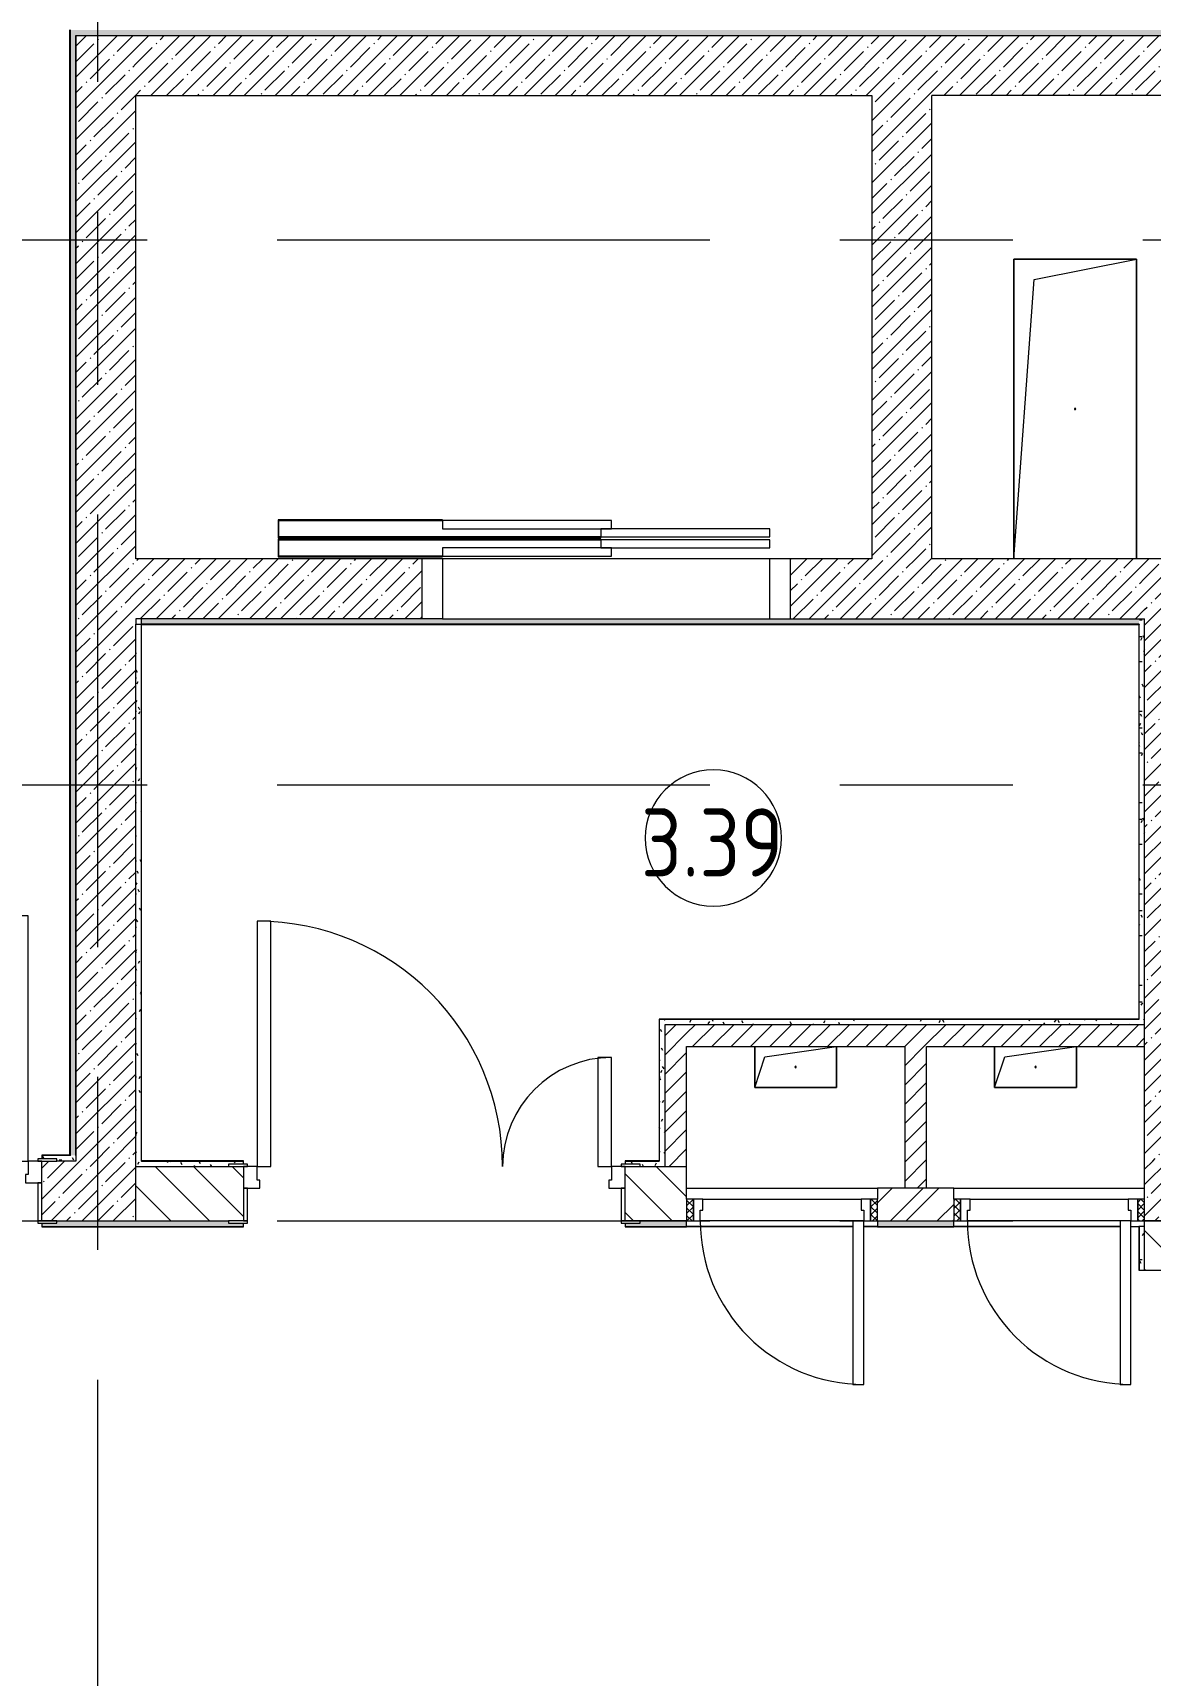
# Model space of a CAD drawing. Header units: millimetres. Extents: x 957 to 67880, y -2706 to 27400.
# Drawn here: x 36893 to 40991, y 11733 to 17760 of the extents above; entities that cross this region are included whole.
import ezdxf

# ---------------------------------------------------------------- set-up
doc = ezdxf.new("R2010")
doc.units = ezdxf.units.MM
doc.linetypes.add('Осевая', pattern=[3175, 635, -476.25, 1587.5, -476.25])
for name, color, linetype, lineweight in [('A-AREA-IDEN', 7, 'Continuous', 9), ('A-DOOR', 7, 'Continuous', 9), ('A-DOOR-FRAM-2', 7, 'Continuous', 9), ('A-GENM', 7, 'Continuous', 9), ('A-WALL', 7, 'Continuous', 9), ('I-WALL', 7, 'Continuous', 9), ('Оси-2', 7, 'Осевая', 9)]:
    doc.layers.add(name, color=color, linetype=linetype, lineweight=lineweight)
for name, color, linetype, lineweight, true_color in [('A-DOOR-1', 7, 'Continuous', 9, 0xc0c0c0), ('A-DOOR-FRAM-1', 7, 'Continuous', 9, 0xc0c0c0), ('A-WALL-1', 9, 'Continuous', 9, 0x808080), ('A-WALL-FNSH-1', 9, 'Continuous', 9, 0x808080)]:
    doc.layers.add(name, color=color, linetype=linetype, lineweight=lineweight, true_color=true_color)
doc.styles.add('GOST Common_3', font='GOST_Common.ttf', dxfattribs={"width": 0.9, "height": 250})
pattern_1 = [(45, (-57529.54, 0), (-57.024626, 57.024626), []), (45, (-57472.52, 0), (-57.024626, 57.024626), [100.806, -20.161, 3.353, -16.808])]
pattern_2 = [(135, (-57529.54, 0), (-70.71068, -70.71068), [])]
pattern_3 = [(45, (-57529.54, 0), (-35.35534, 35.35534), [])]
pattern_4 = [(135, (1951.41, 124.685), (-14.14214, -14.14214), []), (225, (1951.41, 124.685), (14.14214, -14.14214), [])]
pattern_5 = [(45, (-171.384, 124.685), (-14.1421, 14.1421), []), (135, (-171.384, 124.685), (-14.1421, -14.1421), [])]
pattern_6 = [(0, (-57529.542, 0), (121.92, 30.48), [10.058, -81.382, 10.058, -81.382, -487.68]), (0, (-57529.542, 0), (121.92, 30.48), [-182.88, 10.058, -172.822, 10.058, -81.382, -213.36]), (0, (-57529.542, 0), (121.92, 30.48), [-457.2, 10.058, -50.902, 10.058, -142.342]), (120, (-57483.822, 15.24), (-87.356454, 90.345817), [10.058, -81.382, 10.058, -81.382, -487.68]), (120, (-57483.822, 15.24), (-87.356454, 90.345817), [-182.88, 10.058, -172.822, 10.058, -81.382, -213.36]), (120, (-57483.822, 15.24), (-87.356454, 90.345817), [-457.2, 10.058, -50.902, 10.058, -142.342]), (240, (-57468.582, 76.2), (-34.563546, -120.825817), [10.058, -81.382, 10.058, -81.382, -487.68]), (240, (-57468.582, 76.2), (-34.563546, -120.825817), [-182.88, 10.058, -172.822, 10.058, -81.382, -213.36]), (240, (-57468.582, 76.2), (-34.563546, -120.825817), [-457.2, 10.058, -50.902, 10.058, -142.342])]

# ---------------------------------------------------------------- blocks, each defined once
blk = doc.blocks.new('110_Дверь_СКБ_2Ст - Д-1_л_Лестничная клетка EIS60 2-32142534-План расстановки мебели и оборудования 3 этажа в осях 23-33')
at = {"layer": 'A-DOOR-1'}
for p, q in [((662.5, 1010), (612.5, 1010)), ((612.5, 1010), (612.5, 110)), ((662.5, 110), (662.5, 1010)), ((-637.5, 510), (-637.5, 110)), ((-587.5, 510), (-637.5, 510)), ((-587.5, 110), (-587.5, 510)), ((-637.5, 110), (-587.5, 110)), ((612.5, 110), (662.5, 110))]:
    blk.add_line(p, q, dxfattribs=at)
for centre, radius, start, end in [((662.5, 110), 900, 90, 180), ((-637.5, 110), 400, 360, 90)]:
    blk.add_arc(centre, radius, start, end, dxfattribs=at)
at = {"layer": 'A-DOOR-FRAM-1'}
for p, q in [((-672.5, 118), (-742.5, 118)), ((-742.5, 118), (-742.5, 110)), ((-742.5, 110), (-672.5, 110)), ((-637.5, 110), (-687.5, 110)), ((-687.5, 110), (-687.5, 30)), ((-672.5, 110), (-672.5, 118)), ((-637.5, 60), (-637.5, 110)), ((662.5, 110), (662.5, 60)), ((712.5, 110), (662.5, 110)), ((767.5, 118), (697.5, 118)), ((697.5, 118), (697.5, 110)), ((697.5, 110), (767.5, 110)), ((712.5, 30), (712.5, 110)), ((767.5, 110), (767.5, 118)), ((-687.5, 30), (-627.5, 30)), ((-672.5, 30), (-687.5, 30)), ((-687.5, 30), (-687.5, -110)), ((-672.5, -110), (-672.5, 30)), ((-627.5, 60), (-637.5, 60)), ((-627.5, 30), (-627.5, 60)), ((662.5, 60), (652.5, 60)), ((652.5, 60), (652.5, 30)), ((652.5, 30), (712.5, 30)), ((712.5, 30), (697.5, 30)), ((697.5, 30), (697.5, -110)), ((712.5, -110), (712.5, 30)), ((-672.5, -110), (-742.5, -110)), ((-742.5, -110), (-742.5, -118)), ((-742.5, -118), (-672.5, -118)), ((-687.5, -110), (-672.5, -110)), ((-672.5, -118), (-672.5, -110)), ((697.5, -110), (712.5, -110)), ((767.5, -110), (697.5, -110)), ((697.5, -110), (697.5, -118)), ((697.5, -118), (767.5, -118)), ((767.5, -118), (767.5, -110))]:
    blk.add_line(p, q, dxfattribs=at)
blk = doc.blocks.new('110_Дверь_СКБ_2Ст - Д-3а 1450x2100h_Лестничная клетка из коридора-32352288-План расстановки мебели и оборудования 3 этажа в осях 23-33')
at = {"layer": 'A-DOOR-1'}
for p, q in [((-637.5, 1000), (-637.5, 100)), ((-587.5, 1000), (-637.5, 1000)), ((-587.5, 100), (-587.5, 1000)), ((662.5, 500), (612.5, 500)), ((612.5, 500), (612.5, 100)), ((662.5, 100), (662.5, 500)), ((-637.5, 100), (-587.5, 100)), ((612.5, 100), (662.5, 100))]:
    blk.add_line(p, q, dxfattribs=at)
for centre, radius, start, end in [((-637.5, 100), 900, 0, 90), ((662.5, 100), 400, 90, 180)]:
    blk.add_arc(centre, radius, start, end, dxfattribs=at)
at = {"layer": 'A-DOOR-FRAM-1'}
for p, q in [((-672.5, 108), (-742.5, 108)), ((-742.5, 108), (-742.5, 100)), ((-742.5, 100), (-672.5, 100)), ((-637.5, 100), (-687.5, 100)), ((-687.5, 100), (-687.5, 20)), ((-672.5, 100), (-672.5, 108)), ((-637.5, 50), (-637.5, 100)), ((662.5, 100), (662.5, 50)), ((712.5, 100), (662.5, 100)), ((767.5, 108), (697.5, 108)), ((697.5, 108), (697.5, 100)), ((697.5, 100), (767.5, 100)), ((712.5, 20), (712.5, 100)), ((767.5, 100), (767.5, 108)), ((-687.5, 20), (-627.5, 20)), ((-672.5, 20), (-687.5, 20)), ((-687.5, 20), (-687.5, -100)), ((-672.5, -100), (-672.5, 20)), ((-627.5, 50), (-637.5, 50)), ((-627.5, 20), (-627.5, 50)), ((662.5, 50), (652.5, 50)), ((652.5, 50), (652.5, 20)), ((652.5, 20), (712.5, 20)), ((712.5, 20), (697.5, 20)), ((697.5, 20), (697.5, -100)), ((712.5, -100), (712.5, 20)), ((-672.5, -100), (-742.5, -100)), ((-742.5, -100), (-742.5, -108)), ((-742.5, -108), (-672.5, -108)), ((-687.5, -100), (-672.5, -100)), ((-672.5, -108), (-672.5, -100)), ((697.5, -100), (712.5, -100)), ((767.5, -100), (697.5, -100)), ((697.5, -100), (697.5, -108)), ((697.5, -108), (767.5, -108)), ((767.5, -108), (767.5, -100))]:
    blk.add_line(p, q, dxfattribs=at)
blk = doc.blocks.new('GM_Отверстие прямоугольное _в плите_ - Отверстие-21604515-План расстановки мебели и оборудования 3 этажа в осях 23-33')
at = {"layer": 'A-GENM'}
for p, q in [((-225, -550), (-225, 550)), ((-225, 550), (225, 550)), ((225, 550), (-225, 550)), ((-225, 550), (-225, -550)), ((-150, 475), (225, 550)), ((225, 550), (225, -550)), ((225, -550), (225, 550)), ((-225, -550), (-150, 475))]:
    blk.add_line(p, q, dxfattribs=at)
for start, end in [(360, 180), (180, 360)]:
    blk.add_arc((0, 0), 2.5, start, end, dxfattribs=at)
blk = doc.blocks.new('110_Дверь_СКБ_1Ст - д-18 700x2100h_Технический шкаф ЭОМ и СС-23698042-План расстановки мебели и оборудования 3 этажа в осях 23-33')
at = {"layer": 'A-DOOR'}
h = blk.add_hatch(dxfattribs=at)
h.set_pattern_fill('FP_23', color=256, style=0, pattern_type=2)
h.set_pattern_definition(pattern_4)
h.paths.add_polyline_path([(362.5, 60), (337.5, 60), (337.5, -20), (362.5, -20)])
at = {"layer": 'A-DOOR-FRAM-2'}
h = blk.add_hatch(dxfattribs=at)
h.set_pattern_fill('FP_24', color=256, style=0, pattern_type=2)
h.set_pattern_definition(pattern_5)
h.paths.add_polyline_path([(-312.5, 60), (-337.5, 60), (-337.5, -20), (-312.5, -20), (-312.5, 57.5)])
at = {"layer": 'A-DOOR-1'}
for p, q in [((-287.5, 660), (-287.5, 60)), ((-247.5, 660), (-287.5, 660)), ((-247.5, 60), (-247.5, 660)), ((-287.5, 60), (-247.5, 60))]:
    blk.add_line(p, q, dxfattribs=at)
blk.add_arc((-287.5, 60), 600, 360, 90, dxfattribs=at)
at = {"layer": 'A-DOOR-FRAM-1'}
for p, q in [((-312.5, 60), (-337.5, 60)), ((-337.5, 60), (-337.5, -20)), ((-287.5, 60), (-312.5, 60)), ((-312.5, 60), (-312.5, -20)), ((-312.5, -20), (-312.5, 60)), ((-287.5, 20), (-287.5, 60)), ((-277.5, 20), (-287.5, 20)), ((-277.5, -20), (-277.5, 20)), ((-247.5, 60), (312.5, 60)), ((312.5, 20), (302.5, 20)), ((302.5, 20), (302.5, -20)), ((312.5, 60), (312.5, 20)), ((337.5, 60), (312.5, 60)), ((337.5, -20), (337.5, 60)), ((362.5, 60), (337.5, 60)), ((337.5, 60), (337.5, -20)), ((362.5, -20), (362.5, 60)), ((-337.5, -20), (-312.5, -20)), ((-312.5, -20), (-277.5, -20)), ((302.5, -20), (-277.5, -20)), ((302.5, -20), (337.5, -20)), ((337.5, -20), (362.5, -20))]:
    blk.add_line(p, q, dxfattribs=at)
blk = doc.blocks.new('110_Дверь_СКБ_1Ст - д-18 700x2100h_Технический шкаф ЭОМ и СС-V45-План расстановки мебели и оборудования 3 этажа в осях 23-33')
at = {"layer": 'A-DOOR'}
h = blk.add_hatch(dxfattribs=at)
h.set_pattern_fill('FP_23', color=256, style=0, pattern_type=2)
h.set_pattern_definition(pattern_4)
h.paths.add_polyline_path([(337.5, 60), (337.5, -20), (362.5, -20), (362.5, 60)])
at = {"layer": 'A-DOOR-FRAM-2'}
h = blk.add_hatch(dxfattribs=at)
h.set_pattern_fill('FP_24', color=256, style=0, pattern_type=2)
h.set_pattern_definition(pattern_5)
h.paths.add_polyline_path([(-337.5, 60), (-337.5, -20), (-312.5, -20), (-312.5, 60)])
at = {"layer": 'A-DOOR-1'}
for p, q in [((-287.5, 660), (-287.5, 60)), ((-247.5, 660), (-287.5, 660)), ((-247.5, 60), (-247.5, 660)), ((-287.5, 60), (-247.5, 60))]:
    blk.add_line(p, q, dxfattribs=at)
blk.add_arc((-287.5, 60), 600, 360, 90, dxfattribs=at)
at = {"layer": 'A-DOOR-FRAM-1'}
for p, q in [((-312.5, 60), (-337.5, 60)), ((-337.5, 60), (-337.5, -20)), ((-287.5, 60), (-312.5, 60)), ((-312.5, 60), (-312.5, -20)), ((-312.5, -20), (-312.5, 60)), ((-287.5, 20), (-287.5, 60)), ((-277.5, 20), (-287.5, 20)), ((-277.5, -20), (-277.5, 20)), ((-247.5, 60), (312.5, 60)), ((312.5, 20), (302.5, 20)), ((302.5, 20), (302.5, -20)), ((312.5, 60), (312.5, 20)), ((337.5, 60), (312.5, 60)), ((337.5, -20), (337.5, 60)), ((362.5, 60), (337.5, 60)), ((337.5, 60), (337.5, -20)), ((362.5, -20), (362.5, 60)), ((-337.5, -20), (-312.5, -20)), ((-312.5, -20), (-277.5, -20)), ((302.5, -20), (-277.5, -20)), ((302.5, -20), (337.5, -20)), ((337.5, -20), (362.5, -20))]:
    blk.add_line(p, q, dxfattribs=at)
blk = doc.blocks.new('GM_Отверстие прямоугольное _в плите_ - Отверстие-21620300-План расстановки мебели и оборудования 3 этажа в осях 23-33')
at = {"layer": 'A-GENM'}
for p, q in [((-150, -75), (-150, 75)), ((-150, 75), (-150, -75)), ((-112.5, 37.5), (150, 75)), ((150, 75), (150, -75)), ((150, -75), (150, 75)), ((-150, -75), (-112.5, 37.5)), ((150, -75), (-150, -75)), ((-150, -75), (150, -75))]:
    blk.add_line(p, q, dxfattribs=at)
for start, end in [(360, 180), (180, 360)]:
    blk.add_arc((0, 0), 2.5, start, end, dxfattribs=at)
blk = doc.blocks.new('DOR_Дверь лифта - 1350х2050h-19118285-План расстановки мебели и оборудования 3 этажа в осях 23-33')
at = {"layer": 'A-DOOR-1'}
for p, q in [((600, 110), (-600, 110)), ((-600, 110), (-600, -110)), ((600, -110), (600, 110)), ((-675, -110), (-600, -110)), ((-600, -110), (600, -110)), ((-20, -120), (-20, -150)), ((600, -120), (-20, -120)), ((600, -110), (675, -110)), ((600, -150), (600, -120)), ((-600, -150), (-600, -180)), ((20, -150), (-600, -150)), ((-600, -180), (20, -180)), ((-20, -150), (600, -150)), ((20, -180), (20, -150)), ((-600, -190), (-600, -220)), ((20, -190), (-600, -190)), ((-600, -220), (20, -220)), ((-20, -220), (-20, -250)), ((600, -220), (-20, -220)), ((20, -220), (20, -190)), ((600, -250), (600, -220)), ((-20, -250), (600, -250))]:
    blk.add_line(p, q, dxfattribs=at)
at = {"layer": 'A-DOOR-FRAM-1'}
for p, q in [((600, -117), (600, -120)), ((1203, -117), (600, -117)), ((600, -120), (1200, -120)), ((1200, -120), (1200, -180)), ((1203, -183), (1203, -117)), ((1200, -180), (20, -180)), ((20, -180), (20, -183)), ((20, -183), (1203, -183)), ((1203, -187), (20, -187)), ((20, -187), (20, -190)), ((20, -190), (1200, -190)), ((1200, -190), (1200, -250)), ((1203, -253), (1203, -187)), ((600, -250), (600, -253)), ((1200, -250), (600, -250)), ((600, -253), (1203, -253))]:
    blk.add_line(p, q, dxfattribs=at)
blk = doc.blocks.new('Марка_Помещения - Номер-25198446-План расстановки мебели и оборудования 3 этажа в осях 23-33')
at = {"layer": 'A-AREA-IDEN'}
for start, end in [(360, 180), (180, 360)]:
    blk.add_arc((0, 0), 2.5, start, end, dxfattribs=at)

msp = doc.modelspace()

# ---------------------------------------------------------------- hatches: boundary and pattern name
at = {"layer": 'I-WALL'}
h = msp.add_hatch(dxfattribs=at)
h.set_pattern_fill('FP_35', color=256, style=0, pattern_type=2)
h.set_pattern_definition(pattern_6)
h.paths.add_polyline_path([(37030.5, 13640), (37050.5, 13641), (37050.5, 17770), (37030.5, 17770), (37030.5, 13641)])
h = msp.add_hatch(dxfattribs=at)
h.set_pattern_fill('FP_35', color=256, style=0, pattern_type=2)
h.set_pattern_definition(pattern_6)
h.paths.add_polyline_path([(41550.5, 17750), (43030.5, 17750), (43030.5, 17770), (37050.5, 17770), (37050.5, 17750), (41250.5, 17750)])
h = msp.add_hatch(dxfattribs=at)
h.set_pattern_fill('FP_4', color=256, style=0, pattern_type=2)
h.set_pattern_definition(pattern_1)
h.paths.add_polyline_path([(37270.5, 13620), (37270.5, 17750), (37050.5, 17750), (37050.5, 13620), (37179.1, 13620)])
h = msp.add_hatch(dxfattribs=at)
h.set_pattern_fill('FP_4', color=256, style=0, pattern_type=2)
h.set_pattern_definition(pattern_1)
h.paths.add_polyline_path([(43050.5, 17530), (43050.5, 17750), (37270.5, 17750), (37270.5, 17530), (43030.5, 17530)])
h = msp.add_hatch(dxfattribs=at)
h.set_pattern_fill('FP_4', color=256, style=0, pattern_type=2)
h.set_pattern_definition(pattern_1)
h.paths.add_polyline_path([(40190.5, 15830), (40190.5, 17530), (39970.5, 17530), (39970.5, 15830)])
h = msp.add_hatch(dxfattribs=at)
h.set_pattern_fill('FP_4', color=256, style=0, pattern_type=2)
h.set_pattern_definition(pattern_1)
h.paths.add_polyline_path([(40940.5, 15610), (40970.5, 15610), (40970.5, 15830), (39670.5, 15830), (39670.5, 15610), (40490.5, 15610)])
h.paths.add_polyline_path([(37270.5, 15610), (38320.5, 15610), (38320.5, 15830), (37270.5, 15830)])
h = msp.add_hatch(dxfattribs=at)
h.set_pattern_fill('FP_4', color=256, style=0, pattern_type=2)
h.set_pattern_definition(pattern_1)
h.paths.add_polyline_path([(40996.9, 13620), (41190.5, 13620), (41190.5, 15830), (40970.5, 15830), (40970.5, 13620)])
h = msp.add_hatch(dxfattribs=at)
h.set_pattern_fill('FP_35', color=256, style=0, pattern_type=2)
h.set_pattern_definition(pattern_6)
h.paths.add_polyline_path([(37290.5, 13600), (37290.5, 15610), (37270.5, 15610), (37270.5, 13600)])
h = msp.add_hatch(dxfattribs=at)
h.set_pattern_fill('FP_35', color=256, style=0, pattern_type=2)
h.set_pattern_definition(pattern_6)
h.paths.add_polyline_path([(40940.5, 15590), (40950.5, 15590), (40950.2, 15610), (37290.5, 15610), (37291.5, 15590), (40490.5, 15590)])
h = msp.add_hatch(dxfattribs=at)
h.set_pattern_fill('FP_35', color=256, style=0, pattern_type=2)
h.set_pattern_definition(pattern_6)
h.paths.add_polyline_path([(40970.5, 14140), (40970.5, 15610), (40950.5, 15610), (40950.5, 14140)])
h = msp.add_hatch(dxfattribs=at)
h.set_pattern_fill('FP_35', color=256, style=0, pattern_type=2)
h.set_pattern_definition(pattern_6)
h.paths.add_polyline_path([(39202.5, 13620), (39210.5, 13620), (39210.5, 14140), (39190.5, 14140), (39190.5, 13620)])
h = msp.add_hatch(dxfattribs=at)
h.set_pattern_fill('FP_35', color=256, style=0, pattern_type=2)
h.set_pattern_definition(pattern_6)
h.paths.add_polyline_path([(40090.5, 14120), (40970.5, 14120), (40970.5, 14140), (39210.5, 14140), (39210.5, 14120), (39724.3, 14120)])
h = msp.add_hatch(dxfattribs=at)
h.set_pattern_fill('FP_5', color=256, style=0, pattern_type=2)
h.set_pattern_definition(pattern_3)
h.paths.add_polyline_path([(39210.5, 13600), (39290.5, 13600), (39290.5, 14120), (39210.5, 14120), (39210.5, 14040)])
h = msp.add_hatch(dxfattribs=at)
h.set_pattern_fill('FP_5', color=256, style=0, pattern_type=2)
h.set_pattern_definition(pattern_3)
h.paths.add_polyline_path([(39290.5, 14040), (40970.5, 14040), (40970.5, 14120), (39290.5, 14120)])
h = msp.add_hatch(dxfattribs=at)
h.set_pattern_fill('FP_5', color=256, style=0, pattern_type=2)
h.set_pattern_definition(pattern_3)
h.paths.add_polyline_path([(40170.5, 13520), (40170.5, 14040), (40090.5, 14040), (40090.5, 13520)])
h = msp.add_hatch(dxfattribs=at)
h.set_pattern_fill('FP_35', color=256, style=0, pattern_type=2)
h.set_pattern_definition(pattern_6)
h.paths.add_polyline_path([(37050.5, 13620), (37050.5, 13640), (36925.5, 13640), (36925.5, 13628), (36980.5, 13628), (36980.5, 13620), (37048.2, 13620)])
h.paths.add_polyline_path([(35523.5, 13628), (35525.5, 13628), (35525.5, 13640), (35500.5, 13640), (35500.5, 13628), (35520.5, 13628)])
h = msp.add_hatch(dxfattribs=at)
h.set_pattern_fill('FP_4', color=256, style=0, pattern_type=2)
h.set_pattern_definition(pattern_1)
h.paths.add_polyline_path([(37270.5, 13400), (37270.5, 13620), (36925.5, 13620), (36925.5, 13400), (37179.1, 13400)])
h.paths.add_polyline_path([(35525.5, 13400), (35525.5, 13620), (35280.5, 13620), (35280.5, 13400), (35470.5, 13400)])
h = msp.add_hatch(dxfattribs=at)
h.set_pattern_fill('FP_3', color=256, style=0, pattern_type=2)
h.set_pattern_definition(pattern_2)
h.paths.add_polyline_path([(37665.5, 13400), (37665.5, 13600), (37270.5, 13600), (37270.5, 13400), (37610.5, 13400)])
h.paths.add_polyline_path([(39290.5, 13400), (39290.5, 13600), (39065.5, 13600), (39065.5, 13400), (39120.5, 13400)])
h = msp.add_hatch(dxfattribs=at)
h.set_pattern_fill('FP_35', color=256, style=0, pattern_type=2)
h.set_pattern_definition(pattern_6)
h.paths.add_polyline_path([(39210.5, 13600), (39210.5, 13620), (39065.5, 13620), (39065.5, 13608), (39120.5, 13608), (39120.5, 13600), (39190.5, 13600)])
h.paths.add_polyline_path([(37290.5, 13600), (37610.5, 13600), (37610.5, 13608), (37665.5, 13608), (37665.5, 13620), (37290.5, 13620)])
h = msp.add_hatch(dxfattribs=at)
h.set_pattern_fill('FP_4', color=256, style=0, pattern_type=2)
h.set_pattern_definition(pattern_1)
h.paths.add_polyline_path([(40996.9, 13400), (42120.5, 13400), (42120.5, 13620), (40970.5, 13620), (40970.5, 13400)])
h = msp.add_hatch(dxfattribs=at)
h.set_pattern_fill('FP_9', color=256, style=0, pattern_type=2)
h.set_pattern_definition([(45, (-57529.54, 0), (-85.53659, 85.53659), []), (45, (-57472.52, 0), (-85.53659, 85.53659), [])])
h.paths.add_polyline_path([(40270.5, 13400), (40270.5, 13520), (39990.5, 13520), (39990.5, 13400)])
h = msp.add_hatch(dxfattribs=at)
h.set_pattern_fill('FP_35', color=256, style=0, pattern_type=2)
h.set_pattern_definition(pattern_6)
h.paths.add_polyline_path([(40090.5, 13380), (40270.5, 13380), (40270.5, 13400), (39990.5, 13400), (39990.5, 13380)])
h.paths.add_polyline_path([(39290.5, 13380), (39290.5, 13400), (39120.5, 13400), (39120.5, 13392), (39065.5, 13392), (39065.5, 13380), (39210.5, 13380)])
h.paths.add_polyline_path([(37179.1, 13380), (37665.5, 13380), (37665.5, 13392), (37610.5, 13392), (37610.5, 13400), (36980.5, 13400), (36980.5, 13392), (36925.5, 13392), (36925.5, 13380), (37050.5, 13380)])
h.paths.add_polyline_path([(35525.5, 13380), (35525.5, 13392), (35470.5, 13392), (35470.5, 13400), (34750.5, 13400), (34750.5, 13392), (34720.5, 13392), (34720.5, 13380), (35500.5, 13380)])
h.paths.add_polyline_path([(32870.5, 13380), (33770.5, 13380), (33770.5, 13392), (33740.5, 13392), (33740.5, 13400), (32900.5, 13400), (32900.5, 13392), (32870.5, 13392)])
h.paths.add_polyline_path([(30800.5, 13380), (31920.5, 13380), (31920.5, 13392), (31890.5, 13392), (31890.5, 13400), (30670.5, 13400), (30670.5, 13380)])
h.paths.add_polyline_path([(29970.5, 13380), (29970.5, 13400), (29788.9, 13400), (29788.9, 13380), (29920.5, 13380)])
h.paths.add_polyline_path([(29088.9, 13380), (29088.9, 13400), (28560.5, 13400), (28560.5, 13392), (28530.5, 13392), (28530.5, 13380), (28960.5, 13380)])
h.paths.add_polyline_path([(27550.5, 13380), (27580.5, 13380), (27580.5, 13392), (27550.5, 13392), (27550.5, 13400), (27460.5, 13400), (27461.5, 13380)])
h = msp.add_hatch(dxfattribs=at)
h.set_pattern_fill('FP_35', color=256, style=0, pattern_type=2)
h.set_pattern_definition(pattern_6)
h.paths.add_polyline_path([(40950.5, 13220), (40970.5, 13220), (40970.5, 13380), (40950.5, 13380)])
h = msp.add_hatch(dxfattribs=at)
h.set_pattern_fill('FP_3', color=256, style=0, pattern_type=2)
h.set_pattern_definition(pattern_2)
h.paths.add_polyline_path([(40996.9, 10600), (41170.5, 10600), (41170.5, 11320), (40970.5, 11320), (40970.5, 10600)])
h.paths.add_polyline_path([(40996.9, 13220), (41170.5, 13220), (41170.5, 13400), (40970.5, 13400), (40970.5, 13220)])

# ---------------------------------------------------------------- linework, layer by layer
at = {"layer": 'A-WALL'}
for p, q in [((37030.5, 13640), (37030.5, 17770)), ((37050.5, 17750), (37050.5, 13620)), ((37050.5, 17750), (43050.5, 17750)), ((37050.5, 13640), (37050.5, 17750)), ((37290.5, 15610), (37290.5, 13620)), ((39595.5, 15610), (40970.5, 15610)), ((40970.5, 13480), (40970.5, 15610)), ((37270.5, 13400), (37270.5, 15590)), ((39190.5, 14140), (40950.5, 14140)), ((37030.5, 13640), (36925.5, 13640)), ((37050.5, 13620), (36980.5, 13620)), ((37270.5, 13600), (37610.5, 13600)), ((39065.5, 13620), (39190.5, 13620)), ((39120.5, 13600), (39290.5, 13600)), ((36980.5, 13400), (37610.5, 13400)), ((39290.5, 13400), (39120.5, 13400)), ((39990.5, 13400), (40270.5, 13400)), ((40970.5, 13220), (40970.5, 13400))]:
    msp.add_line(p, q, dxfattribs=at)
at = {"layer": 'A-WALL-1'}
for p, q in [((37270.5, 15830), (37270.5, 17530)), ((37270.5, 17530), (39970.5, 17530)), ((39970.5, 17530), (39970.5, 15830)), ((40190.5, 15830), (40190.5, 17530)), ((43270.5, 17530), (40190.5, 17530)), ((38320.5, 15830), (37270.5, 15830)), ((38320.5, 15610), (38320.5, 15830)), ((39970.5, 15830), (39670.5, 15830)), ((39670.5, 15830), (39670.5, 15610)), ((41190.5, 15830), (40190.5, 15830)), ((38395.5, 15610), (37270.5, 15610)), ((37270.5, 15590), (37290.5, 15590)), ((40950.5, 15590), (40950.5, 15589)), ((39190.5, 14140), (39190.5, 13620)), ((39210.5, 14120), (39210.5, 13600)), ((40970.5, 14120), (39210.5, 14120)), ((39290.5, 13480), (39290.5, 14040)), ((39290.5, 14040), (40090.5, 14040)), ((40090.5, 14040), (40090.5, 13520)), ((40170.5, 14040), (40970.5, 14040)), ((40170.5, 13520), (40170.5, 14040)), ((36925.5, 13640), (36925.5, 13628)), ((37291.5, 13620), (37290.5, 13620)), ((37665.5, 13608), (37665.5, 13620)), ((39065.5, 13620), (39065.5, 13608)), ((40270.5, 13520), (39990.5, 13520)), ((39990.5, 13520), (39990.5, 13480)), ((40270.5, 13480), (40270.5, 13520)), ((36925.5, 13392), (36925.5, 13380)), ((36925.5, 13380), (37665.5, 13380)), ((37665.5, 13380), (37665.5, 13392)), ((39065.5, 13392), (39065.5, 13380)), ((39065.5, 13380), (39290.5, 13380)), ((39290.5, 13380), (39290.5, 13400)), ((39990.5, 13400), (39990.5, 13380)), ((39990.5, 13380), (40270.5, 13380)), ((40270.5, 13380), (40270.5, 13400)), ((40950.5, 13380), (40950.5, 13220)), ((40970.5, 13380), (40950.5, 13380)), ((41170.5, 13400), (40970.5, 13400)), ((42090.5, 13400), (40970.5, 13400)), ((40950.5, 13220), (41190.5, 13220))]:
    msp.add_line(p, q, dxfattribs=at)
at = {"layer": 'A-WALL-FNSH-1'}
for p, q in [((40950.5, 15590), (37290.5, 15590)), ((37290.5, 15589), (40949.5, 15589)), ((37291.5, 13621), (37291.5, 15590)), ((40949.5, 15589), (40949.5, 14141)), ((40950.5, 14140), (40950.5, 15589)), ((40949.5, 14141), (39189.5, 14141)), ((39189.5, 14141), (39189.5, 13621)), ((37028.5, 13641), (36925.5, 13641)), ((36925.5, 13641), (36925.5, 13640)), ((37665.5, 13621), (37291.5, 13621)), ((37665.5, 13620), (37665.5, 13621)), ((39189.5, 13621), (39065.5, 13621)), ((39065.5, 13621), (39065.5, 13620)), ((37291.5, 13620), (37665.5, 13620)), ((36925.5, 13380), (36925.5, 13379)), ((37665.5, 13379), (37665.5, 13380)), ((39065.5, 13380), (39065.5, 13379)), ((39290.5, 13379), (39290.5, 13380)), ((39990.5, 13380), (39990.5, 13379)), ((40270.5, 13379), (40270.5, 13380)), ((40950.5, 13380), (40949.5, 13380)), ((36925.5, 13379), (37665.5, 13379)), ((39065.5, 13379), (39290.5, 13379)), ((39990.5, 13379), (40270.5, 13379)), ((40949.5, 13379), (40949.5, 13220)), ((40949.5, 13220), (40950.5, 13220))]:
    msp.add_line(p, q, dxfattribs=at)
at = {"layer": 'I-WALL'}
for p, q in [((37028.5, 13641), (37028.5, 17770.5)), ((37029.5, 17770.5), (37029.5, 13641)), ((37270.5, 15610), (37270.5, 15590)), ((37028.5, 13641), (37029.5, 13641)), ((39290.5, 13520), (39990.5, 13520)), ((40270.5, 13520), (40970.5, 13520)), ((39900.5, 13380), (39290.5, 13380)), ((39990.5, 13380), (39940.5, 13380)), ((40880.5, 13380), (40270.5, 13380)), ((40920.5, 13380), (40949.5, 13380)), ((40949.5, 13380), (40949.5, 13379)), ((39900.5, 13379), (39290.5, 13379)), ((39990.5, 13379), (39940.5, 13379)), ((40880.5, 13379), (40270.5, 13379)), ((40949.5, 13379), (40920.5, 13379))]:
    msp.add_line(p, q, dxfattribs=at)
at = {"layer": 'Оси-2'}
for p, q in [((37130.5, 593.7), (37130.5, 19191.6)), ((27152.2, 17000), (65200.5, 17000)), ((27152.2, 15000), (64630.5, 15000)), ((27152.2, 13400), (64600.5, 13400))]:
    msp.add_line(p, q, dxfattribs=at)

# ---------------------------------------------------------------- block references
at = {"layer": 'A-AREA-IDEN', "xscale": 99.99999999999993, "yscale": 99.99999999999993, "zscale": 99.99999999999993}
msp.add_blockref('Марка_Помещения - Номер-25198446-План расстановки мебели и оборудования 3 этажа в осях 23-33', (39388.8, 14805.4), dxfattribs=at)
at = {"layer": 'A-DOOR-1', "rotation": 180}
for name, p in [('DOR_Дверь лифта - 1350х2050h-19118285-План расстановки мебели и оборудования 3 этажа в осях 23-33', (38995.5, 15720)), ('110_Дверь_СКБ_1Ст - д-18 700x2100h_Технический шкаф ЭОМ и СС-V45-План расстановки мебели и оборудования 3 этажа в осях 23-33', (39653, 13460)), ('110_Дверь_СКБ_1Ст - д-18 700x2100h_Технический шкаф ЭОМ и СС-23698042-План расстановки мебели и оборудования 3 этажа в осях 23-33', (40633, 13460))]:
    msp.add_blockref(name, p, dxfattribs=at)
at = {"layer": 'A-DOOR-1'}
for name, p in [('110_Дверь_СКБ_2Ст - Д-1_л_Лестничная клетка EIS60 2-32142534-План расстановки мебели и оборудования 3 этажа в осях 23-33', (36213, 13510)), ('110_Дверь_СКБ_2Ст - Д-3а 1450x2100h_Лестничная клетка из коридора-32352288-План расстановки мебели и оборудования 3 этажа в осях 23-33', (38353, 13500))]:
    msp.add_blockref(name, p, dxfattribs=at)
at = {"layer": 'A-GENM'}
for name, p in [('GM_Отверстие прямоугольное _в плите_ - Отверстие-21604515-План расстановки мебели и оборудования 3 этажа в осях 23-33', (40715.5, 16380)), ('GM_Отверстие прямоугольное _в плите_ - Отверстие-21620300-План расстановки мебели и оборудования 3 этажа в осях 23-33', (39690.5, 13965)), ('GM_Отверстие прямоугольное _в плите_ - Отверстие-21620300-План расстановки мебели и оборудования 3 этажа в осях 23-33', (40570.5, 13965))]:
    msp.add_blockref(name, p, dxfattribs=at)

# ---------------------------------------------------------------- texts
at = {"layer": 'A-AREA-IDEN', "insert": (39123, 14913.9), "char_height": 250, "width": 663.797, "attachment_point": 1, "style": 'GOST Common_3'}
msp.add_mtext('3.39', dxfattribs=at)

doc.saveas('drawing.dxf')
